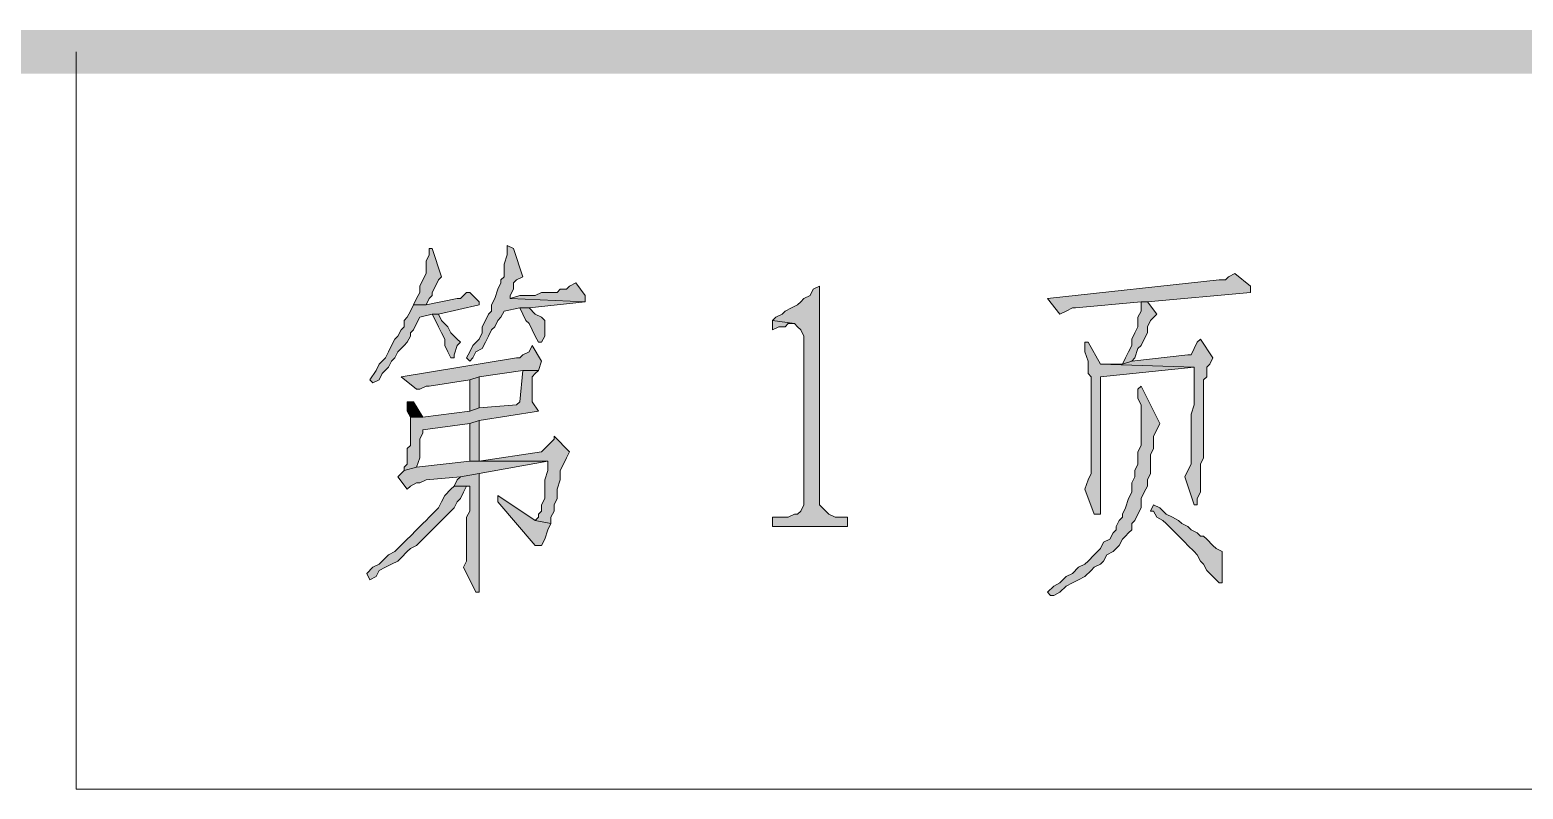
# Model space of a CAD drawing. Header units: millimetres. Extents: x 24 to 410, y 10 to 282.
# Drawn here: x 369.45 to 389.69, y 271.95 to 282.24 of the extents above; entities that cross this region are included whole.
import ezdxf

# ---------------------------------------------------------------- set-up
doc = ezdxf.new("R2010")
doc.units = ezdxf.units.MM

msp = doc.modelspace()

# ---------------------------------------------------------------- hatches: boundary and pattern name
h = msp.add_hatch(color=256)
h.dxf.hatch_style = 2
h.paths.add_polyline_path([(410.379333, 282.236333), (30.395333, 281.643667), (29.802667, 282.236333)])
h = msp.add_hatch(color=256)
h.dxf.hatch_style = 2
h.paths.add_polyline_path([(409.786667, 281.643667), (410.379333, 282.236333), (30.395333, 281.643667)])
h = msp.add_hatch(color=256)
h.dxf.hatch_style = 2
h.paths.add_polyline_path([(374.904, 279.273), (374.861667, 279.273), (374.861667, 279.188333), (374.819333, 279.103667), (374.819333, 278.934333), (374.777, 278.849667), (374.734667, 278.765), (374.734667, 278.680333), (374.692333, 278.595667), (374.65, 278.511), (374.819333, 278.511), (374.861667, 278.595667), (374.904, 278.638), (374.904, 278.680333), (374.946333, 278.765), (374.988667, 278.849667), (375.031, 278.892)])
h = msp.add_hatch(color=256)
h.dxf.hatch_style = 2
h.paths.add_polyline_path([(375.92, 279.315333), (375.92, 279.188333), (375.877667, 279.061333), (375.877667, 278.892), (375.835333, 278.849667), (375.835333, 278.807333), (375.793, 278.722667), (375.750667, 278.595667), (375.708333, 278.511), (375.708333, 278.426333), (375.666, 278.384), (375.623667, 278.299333), (375.581333, 278.214667), (375.581333, 278.13), (375.539, 278.045333), (375.454333, 277.960667), (375.412, 277.876), (375.369667, 277.791333), (375.412, 277.749), (375.454333, 277.791333), (375.496667, 277.876), (375.581333, 277.918333), (375.623667, 278.003), (375.666, 278.087667), (375.708333, 278.172333), (375.750667, 278.214667), (375.793, 278.299333), (375.835333, 278.341667), (375.877667, 278.426333), (376.089333, 278.468667), (376.216333, 278.468667), (376.978333, 278.553333), (375.962333, 278.595667), (375.962333, 278.638), (376.004667, 278.722667), (376.004667, 278.807333), (376.047, 278.849667), (376.131667, 278.892), (376.004667, 279.273)])
h = msp.add_hatch(color=256)
h.dxf.hatch_style = 2
h.paths.add_polyline_path([(376.851333, 278.807333), (376.766667, 278.765), (376.724333, 278.722667), (376.639667, 278.722667), (376.597333, 278.680333), (376.385667, 278.680333), (376.301, 278.638), (376.089333, 278.638), (375.962333, 278.595667), (376.978333, 278.553333), (376.978333, 278.638)])
h = msp.add_hatch(color=256)
h.dxf.hatch_style = 2
h.paths.add_polyline_path([(380.153333, 278.765), (380.068667, 278.722667), (380.026333, 278.638), (379.941667, 278.595667), (379.899333, 278.553333), (379.857, 278.511), (379.772333, 278.468667), (379.687667, 278.426333), (379.645333, 278.384), (379.560667, 278.341667), (379.518333, 278.299333), (379.814667, 278.257), (379.857, 278.214667), (379.899333, 278.172333), (379.941667, 278.087667), (379.941667, 275.801667), (379.899333, 275.717), (379.857, 275.674667), (379.814667, 275.674667), (379.73, 275.632333), (379.518333, 275.632333), (379.518333, 275.505333), (380.534333, 275.505333), (380.534333, 275.632333), (380.365, 275.632333), (380.280333, 275.674667), (380.238, 275.717), (380.195667, 275.759333), (380.153333, 275.801667)])
h = msp.add_hatch(color=256)
h.dxf.hatch_style = 2
h.paths.add_polyline_path([(385.783667, 278.934333), (385.699, 278.892), (385.656667, 278.849667), (385.572, 278.849667), (383.243667, 278.595667), (383.413, 278.384), (383.497667, 278.426333), (383.582333, 278.468667), (383.624667, 278.468667), (384.513667, 278.553333), (384.598333, 278.553333), (385.995333, 278.680333), (385.995333, 278.765)])
h = msp.add_hatch(color=256)
h.dxf.hatch_style = 2
h.paths.add_polyline_path([(375.412, 278.680333), (375.369667, 278.680333), (375.285, 278.595667), (375.242667, 278.595667), (374.819333, 278.511), (374.65, 278.511), (374.607667, 278.426333), (374.565333, 278.341667), (374.523, 278.299333), (374.523, 278.214667), (374.480667, 278.172333), (374.438333, 278.087667), (374.396, 278.045333), (374.353667, 277.960667), (374.311333, 277.876), (374.269, 277.791333), (374.184333, 277.706667), (374.142, 277.622), (374.057333, 277.495), (374.099667, 277.452667), (374.184333, 277.495), (374.226667, 277.579667), (374.311333, 277.664333), (374.353667, 277.749), (374.396, 277.791333), (374.438333, 277.876), (374.523, 277.960667), (374.565333, 278.003), (374.607667, 278.087667), (374.607667, 278.13), (374.65, 278.172333), (374.692333, 278.257), (374.734667, 278.341667), (374.904, 278.384), (374.988667, 278.384), (375.539, 278.511), (375.539, 278.553333)])
h = msp.add_hatch(color=256)
h.dxf.hatch_style = 2
h.paths.add_polyline_path([(384.598333, 278.553333), (384.513667, 278.553333), (384.513667, 278.511), (384.513667, 278.426333), (384.471333, 278.341667), (384.471333, 278.214667), (384.429, 278.13), (384.386667, 278.045333), (384.386667, 277.960667), (384.344333, 277.876), (384.302, 277.791333), (384.259667, 277.706667), (384.386667, 277.749), (384.429, 277.791333), (384.471333, 277.918333), (384.513667, 277.960667), (384.556, 278.045333), (384.598333, 278.13), (384.598333, 278.214667), (384.640667, 278.299333), (384.725333, 278.384)])
h = msp.add_hatch(color=256)
h.dxf.hatch_style = 2
h.paths.add_polyline_path([(374.988667, 278.384), (374.904, 278.384), (374.946333, 278.299333), (374.988667, 278.214667), (375.031, 278.13), (375.073333, 278.045333), (375.073333, 277.960667), (375.115667, 277.876), (375.158, 277.791333), (375.200333, 277.791333), (375.200333, 277.833667), (375.242667, 277.960667), (375.285, 278.003), (375.242667, 278.045333), (375.200333, 278.087667), (375.158, 278.13), (375.115667, 278.214667), (375.031, 278.299333)])
h = msp.add_hatch(color=256)
h.dxf.hatch_style = 2
h.paths.add_polyline_path([(376.216333, 278.468667), (376.089333, 278.468667), (376.131667, 278.384), (376.174, 278.299333), (376.216333, 278.257), (376.258667, 278.172333), (376.301, 278.087667), (376.343333, 278.003), (376.385667, 278.003), (376.428, 278.087667), (376.428, 278.299333), (376.385667, 278.341667), (376.301, 278.384)])
h = msp.add_hatch(color=256)
h.dxf.hatch_style = 2
h.paths.add_polyline_path([(379.518333, 278.299333), (379.518333, 278.172333), (379.603, 278.214667), (379.687667, 278.214667), (379.73, 278.257), (379.814667, 278.257)])
h = msp.add_hatch(color=256)
h.dxf.hatch_style = 2
h.paths.add_polyline_path([(376.258667, 277.960667), (376.216333, 277.876), (376.131667, 277.833667), (376.089333, 277.791333), (376.047, 277.791333), (374.480667, 277.537333), (374.692333, 277.368), (374.734667, 277.368), (374.819333, 277.410333), (374.861667, 277.410333), (375.412, 277.495), (375.539, 277.537333), (376.131667, 277.622), (376.343333, 277.622), (376.385667, 277.749)])
h = msp.add_hatch(color=256)
h.dxf.hatch_style = 2
h.paths.add_polyline_path([(383.794, 278.003), (383.751667, 278.003), (383.751667, 277.876), (383.794, 277.749), (383.794, 277.579667), (383.836333, 277.537333), (383.836333, 276.225), (383.794, 276.140333), (383.751667, 276.013333), (383.878667, 275.674667), (383.963333, 275.674667), (383.963333, 277.537333), (385.233333, 277.664333), (383.963333, 277.706667)])
h = msp.add_hatch(color=256)
h.dxf.hatch_style = 2
h.paths.add_polyline_path([(385.318, 278.045333), (385.275667, 278.003), (385.233333, 277.918333), (385.191, 277.833667), (385.148667, 277.833667), (384.386667, 277.749), (384.259667, 277.706667), (383.963333, 277.706667), (385.233333, 277.664333), (385.233333, 277.156333), (385.191, 277.029333), (385.191, 276.352), (385.148667, 276.267333), (385.106333, 276.182667), (385.233333, 275.801667), (385.275667, 275.801667), (385.275667, 275.886333), (385.318, 275.971), (385.318, 276.352), (385.360333, 276.436667), (385.360333, 277.495), (385.402667, 277.537333), (385.402667, 277.664333), (385.445, 277.706667), (385.487333, 277.791333)])
h = msp.add_hatch(color=256)
h.dxf.hatch_style = 2
h.paths.add_polyline_path([(376.343333, 277.622), (376.131667, 277.622), (376.089333, 277.198667), (376.047, 277.156333), (375.539, 277.114), (375.412, 277.071667), (374.777, 276.987), (374.607667, 276.987), (374.607667, 276.902333), (374.607667, 276.606), (374.565333, 276.563667), (374.565333, 276.352), (374.523, 276.309667), (374.523, 276.267333), (374.692333, 276.309667), (374.734667, 276.436667), (374.734667, 276.690667), (374.777, 276.775333), (374.777, 276.817667), (375.412, 276.902333), (375.539, 276.944667), (376.343333, 277.071667), (376.258667, 277.198667), (376.258667, 277.537333), (376.301, 277.579667)])
h = msp.add_hatch(color=256)
h.dxf.hatch_style = 2
h.paths.add_polyline_path([(375.539, 277.537333), (375.412, 277.495), (375.412, 277.071667), (375.539, 277.114)])
h = msp.add_hatch(color=256)
h.dxf.hatch_style = 2
h.paths.add_polyline_path([(384.513667, 277.410333), (384.471333, 277.368), (384.471333, 277.241), (384.513667, 277.156333), (384.513667, 276.606), (384.471333, 276.521333), (384.471333, 276.352), (384.429, 276.267333), (384.429, 276.182667), (384.386667, 276.098), (384.386667, 275.971), (384.344333, 275.886333), (384.302, 275.759333), (384.259667, 275.674667), (384.259667, 275.632333), (384.217333, 275.59), (384.175, 275.505333), (384.175, 275.463), (384.132667, 275.420667), (384.090333, 275.336), (384.005667, 275.293667), (383.963333, 275.209), (383.921, 275.166667), (383.878667, 275.124333), (383.794, 275.039667), (383.751667, 274.997333), (383.667, 274.955), (383.582333, 274.870333), (383.497667, 274.828), (383.413, 274.743333), (383.328333, 274.701), (383.243667, 274.616333), (383.286, 274.574), (383.328333, 274.574), (383.413, 274.616333), (383.497667, 274.701), (383.582333, 274.743333), (383.667, 274.785667), (383.751667, 274.828), (383.836333, 274.912667), (383.878667, 274.955), (383.963333, 274.997333), (384.005667, 275.039667), (384.048, 275.124333), (384.132667, 275.166667), (384.175, 275.209), (384.217333, 275.251333), (384.259667, 275.336), (384.302, 275.378333), (384.344333, 275.420667), (384.386667, 275.463), (384.386667, 275.547667), (384.429, 275.59), (384.471333, 275.674667), (384.513667, 275.759333), (384.513667, 275.886333), (384.556, 275.971), (384.598333, 276.055667), (384.598333, 276.140333), (384.640667, 276.225), (384.640667, 276.479), (384.683, 276.563667), (384.683, 276.733), (384.725333, 276.817667), (384.767667, 276.902333)])
h = msp.add_hatch(color=256)
h.dxf.hatch_style = 2
h.paths.add_polyline_path([(374.65, 277.198667), (374.565333, 277.198667), (374.565333, 277.156333), (374.565333, 277.071667), (374.607667, 276.987), (374.777, 276.987)])
h = msp.add_hatch(color=256)
h.dxf.hatch_style = 2
h.paths.add_polyline_path([(375.539, 276.944667), (375.412, 276.902333), (375.412, 276.394333), (375.539, 276.394333)])
h = msp.add_hatch(color=256)
h.dxf.hatch_style = 2
h.paths.add_polyline_path([(376.555, 276.733), (376.555, 276.690667), (376.470333, 276.606), (376.428, 276.563667), (376.385667, 276.521333), (375.539, 276.394333), (375.412, 276.394333), (376.470333, 276.394333), (376.470333, 276.267333), (376.428, 276.140333), (376.428, 275.886333), (376.385667, 275.801667), (376.385667, 275.717), (376.343333, 275.674667), (376.343333, 275.632333), (376.301, 275.59), (376.512667, 275.547667), (376.512667, 275.632333), (376.555, 275.717), (376.555, 275.801667), (376.597333, 275.886333), (376.597333, 276.013333), (376.639667, 276.140333), (376.639667, 276.225), (376.639667, 276.267333), (376.682, 276.352), (376.724333, 276.436667), (376.766667, 276.521333)])
h = msp.add_hatch(color=256)
h.dxf.hatch_style = 2
h.paths.add_polyline_path([(375.412, 276.394333), (374.692333, 276.309667), (374.523, 276.267333), (374.438333, 276.182667), (374.565333, 276.013333), (374.607667, 276.055667), (374.692333, 276.098), (374.734667, 276.098), (374.819333, 276.140333), (375.285, 276.182667), (375.539, 276.225), (376.470333, 276.394333)])
h = msp.add_hatch(color=256)
h.dxf.hatch_style = 2
h.paths.add_polyline_path([(375.539, 276.225), (375.285, 276.182667), (375.242667, 276.140333), (375.200333, 276.055667), (375.412, 276.055667), (375.412, 276.013333), (375.412, 275.717), (375.369667, 275.632333), (375.369667, 275.039667), (375.327333, 274.955), (375.496667, 274.616333), (375.539, 274.616333), (375.539, 275.082)])
h = msp.add_hatch(color=256)
h.dxf.hatch_style = 2
h.paths.add_polyline_path([(375.200333, 276.055667), (375.158, 276.013333), (375.073333, 275.928667), (375.031, 275.844), (374.988667, 275.759333), (374.904, 275.674667), (374.861667, 275.632333), (374.819333, 275.59), (374.777, 275.547667), (374.734667, 275.505333), (374.692333, 275.463), (374.607667, 275.378333), (374.565333, 275.336), (374.523, 275.293667), (374.438333, 275.209), (374.396, 275.166667), (374.311333, 275.124333), (374.226667, 275.039667), (374.184333, 274.997333), (374.099667, 274.955), (374.015, 274.870333), (374.057333, 274.785667), (374.142, 274.828), (374.184333, 274.912667), (374.269, 274.955), (374.353667, 274.997333), (374.438333, 275.039667), (374.480667, 275.082), (374.565333, 275.166667), (374.607667, 275.209), (374.692333, 275.251333), (374.734667, 275.293667), (374.777, 275.336), (374.861667, 275.420667), (374.904, 275.463), (374.946333, 275.505333), (374.988667, 275.547667), (375.031, 275.59), (375.115667, 275.674667), (375.200333, 275.759333), (375.242667, 275.844), (375.285, 275.886333), (375.327333, 275.971), (375.369667, 276.055667), (375.412, 276.055667)])
h = msp.add_hatch(color=256)
h.dxf.hatch_style = 2
h.paths.add_polyline_path([(375.793, 275.928667), (375.793, 275.844), (376.301, 275.251333), (376.385667, 275.251333), (376.428, 275.336), (376.470333, 275.463), (376.512667, 275.547667), (376.301, 275.59)])
h = msp.add_hatch(color=256)
h.dxf.hatch_style = 2
h.paths.add_polyline_path([(384.683, 275.801667), (384.640667, 275.717), (384.683, 275.717), (384.725333, 275.632333), (384.81, 275.59), (384.852333, 275.547667), (384.937, 275.463), (384.979333, 275.420667), (385.064, 275.336), (385.106333, 275.293667), (385.148667, 275.251333), (385.233333, 275.166667), (385.275667, 275.124333), (385.318, 275.039667), (385.360333, 274.997333), (385.402667, 274.912667), (385.445, 274.870333), (385.529667, 274.785667), (385.572, 274.743333), (385.614333, 274.743333), (385.614333, 274.785667), (385.614333, 275.166667), (385.529667, 275.209), (385.487333, 275.251333), (385.402667, 275.336), (385.360333, 275.378333), (385.318, 275.378333), (385.275667, 275.420667), (385.191, 275.463), (385.148667, 275.505333), (385.064, 275.547667), (385.021667, 275.59), (384.937, 275.632333), (384.852333, 275.674667), (384.767667, 275.759333)])

# ---------------------------------------------------------------- linework, layer by layer
at = {"lineweight": 0}
msp.add_lwpolyline([(370.078, 281.94), (370.078, 271.949333), (390.101667, 271.949333)], dxfattribs=at)
for points in [[(374.904, 279.273), (374.861667, 279.273), (374.861667, 279.188333), (374.819333, 279.103667), (374.819333, 278.934333), (374.777, 278.849667), (374.734667, 278.765), (374.734667, 278.680333), (374.692333, 278.595667), (374.65, 278.511), (374.819333, 278.511), (374.861667, 278.595667), (374.904, 278.638), (374.904, 278.680333), (374.946333, 278.765), (374.988667, 278.849667), (375.031, 278.892)], [(375.92, 279.315333), (375.92, 279.188333), (375.877667, 279.061333), (375.877667, 278.892), (375.835333, 278.849667), (375.835333, 278.807333), (375.793, 278.722667), (375.750667, 278.595667), (375.708333, 278.511), (375.708333, 278.426333), (375.666, 278.384), (375.623667, 278.299333), (375.581333, 278.214667), (375.581333, 278.13), (375.539, 278.045333), (375.454333, 277.960667), (375.412, 277.876), (375.369667, 277.791333), (375.412, 277.749), (375.454333, 277.791333), (375.496667, 277.876), (375.581333, 277.918333), (375.623667, 278.003), (375.666, 278.087667), (375.708333, 278.172333), (375.750667, 278.214667), (375.793, 278.299333), (375.835333, 278.341667), (375.877667, 278.426333), (376.089333, 278.468667), (376.216333, 278.468667), (376.978333, 278.553333), (375.962333, 278.595667), (375.962333, 278.638), (376.004667, 278.722667), (376.004667, 278.807333), (376.047, 278.849667), (376.131667, 278.892), (376.004667, 279.273)], [(376.851333, 278.807333), (376.766667, 278.765), (376.724333, 278.722667), (376.639667, 278.722667), (376.597333, 278.680333), (376.385667, 278.680333), (376.301, 278.638), (376.089333, 278.638), (375.962333, 278.595667), (376.978333, 278.553333), (376.978333, 278.638)], [(380.153333, 278.765), (380.068667, 278.722667), (380.026333, 278.638), (379.941667, 278.595667), (379.899333, 278.553333), (379.857, 278.511), (379.772333, 278.468667), (379.687667, 278.426333), (379.645333, 278.384), (379.560667, 278.341667), (379.518333, 278.299333), (379.814667, 278.257), (379.857, 278.214667), (379.899333, 278.172333), (379.941667, 278.087667), (379.941667, 275.801667), (379.899333, 275.717), (379.857, 275.674667), (379.814667, 275.674667), (379.73, 275.632333), (379.518333, 275.632333), (379.518333, 275.505333), (380.534333, 275.505333), (380.534333, 275.632333), (380.365, 275.632333), (380.280333, 275.674667), (380.238, 275.717), (380.195667, 275.759333), (380.153333, 275.801667)], [(385.783667, 278.934333), (385.699, 278.892), (385.656667, 278.849667), (385.572, 278.849667), (383.243667, 278.595667), (383.413, 278.384), (383.497667, 278.426333), (383.582333, 278.468667), (383.624667, 278.468667), (384.513667, 278.553333), (384.598333, 278.553333), (385.995333, 278.680333), (385.995333, 278.765)], [(375.412, 278.680333), (375.369667, 278.680333), (375.285, 278.595667), (375.242667, 278.595667), (374.819333, 278.511), (374.65, 278.511), (374.607667, 278.426333), (374.565333, 278.341667), (374.523, 278.299333), (374.523, 278.214667), (374.480667, 278.172333), (374.438333, 278.087667), (374.396, 278.045333), (374.353667, 277.960667), (374.311333, 277.876), (374.269, 277.791333), (374.184333, 277.706667), (374.142, 277.622), (374.057333, 277.495), (374.099667, 277.452667), (374.184333, 277.495), (374.226667, 277.579667), (374.311333, 277.664333), (374.353667, 277.749), (374.396, 277.791333), (374.438333, 277.876), (374.523, 277.960667), (374.565333, 278.003), (374.607667, 278.087667), (374.607667, 278.13), (374.65, 278.172333), (374.692333, 278.257), (374.734667, 278.341667), (374.904, 278.384), (374.988667, 278.384), (375.539, 278.511), (375.539, 278.553333)], [(384.598333, 278.553333), (384.513667, 278.553333), (384.513667, 278.511), (384.513667, 278.426333), (384.471333, 278.341667), (384.471333, 278.214667), (384.429, 278.13), (384.386667, 278.045333), (384.386667, 277.960667), (384.344333, 277.876), (384.302, 277.791333), (384.259667, 277.706667), (384.386667, 277.749), (384.429, 277.791333), (384.471333, 277.918333), (384.513667, 277.960667), (384.556, 278.045333), (384.598333, 278.13), (384.598333, 278.214667), (384.640667, 278.299333), (384.725333, 278.384)], [(374.988667, 278.384), (374.904, 278.384), (374.946333, 278.299333), (374.988667, 278.214667), (375.031, 278.13), (375.073333, 278.045333), (375.073333, 277.960667), (375.115667, 277.876), (375.158, 277.791333), (375.200333, 277.791333), (375.200333, 277.833667), (375.242667, 277.960667), (375.285, 278.003), (375.242667, 278.045333), (375.200333, 278.087667), (375.158, 278.13), (375.115667, 278.214667), (375.031, 278.299333)], [(376.216333, 278.468667), (376.089333, 278.468667), (376.131667, 278.384), (376.174, 278.299333), (376.216333, 278.257), (376.258667, 278.172333), (376.301, 278.087667), (376.343333, 278.003), (376.385667, 278.003), (376.428, 278.087667), (376.428, 278.299333), (376.385667, 278.341667), (376.301, 278.384)], [(379.518333, 278.299333), (379.518333, 278.172333), (379.603, 278.214667), (379.687667, 278.214667), (379.73, 278.257), (379.814667, 278.257)], [(376.258667, 277.960667), (376.216333, 277.876), (376.131667, 277.833667), (376.089333, 277.791333), (376.047, 277.791333), (374.480667, 277.537333), (374.692333, 277.368), (374.734667, 277.368), (374.819333, 277.410333), (374.861667, 277.410333), (375.412, 277.495), (375.539, 277.537333), (376.131667, 277.622), (376.343333, 277.622), (376.385667, 277.749)], [(383.794, 278.003), (383.751667, 278.003), (383.751667, 277.876), (383.794, 277.749), (383.794, 277.579667), (383.836333, 277.537333), (383.836333, 276.225), (383.794, 276.140333), (383.751667, 276.013333), (383.878667, 275.674667), (383.963333, 275.674667), (383.963333, 277.537333), (385.233333, 277.664333), (383.963333, 277.706667)], [(385.318, 278.045333), (385.275667, 278.003), (385.233333, 277.918333), (385.191, 277.833667), (385.148667, 277.833667), (384.386667, 277.749), (384.259667, 277.706667), (383.963333, 277.706667), (385.233333, 277.664333), (385.233333, 277.156333), (385.191, 277.029333), (385.191, 276.352), (385.148667, 276.267333), (385.106333, 276.182667), (385.233333, 275.801667), (385.275667, 275.801667), (385.275667, 275.886333), (385.318, 275.971), (385.318, 276.352), (385.360333, 276.436667), (385.360333, 277.495), (385.402667, 277.537333), (385.402667, 277.664333), (385.445, 277.706667), (385.487333, 277.791333)], [(376.343333, 277.622), (376.131667, 277.622), (376.089333, 277.198667), (376.047, 277.156333), (375.539, 277.114), (375.412, 277.071667), (374.777, 276.987), (374.607667, 276.987), (374.607667, 276.902333), (374.607667, 276.606), (374.565333, 276.563667), (374.565333, 276.352), (374.523, 276.309667), (374.523, 276.267333), (374.692333, 276.309667), (374.734667, 276.436667), (374.734667, 276.690667), (374.777, 276.775333), (374.777, 276.817667), (375.412, 276.902333), (375.539, 276.944667), (376.343333, 277.071667), (376.258667, 277.198667), (376.258667, 277.537333), (376.301, 277.579667)], [(375.539, 277.537333), (375.412, 277.495), (375.412, 277.071667), (375.539, 277.114)], [(384.513667, 277.410333), (384.471333, 277.368), (384.471333, 277.241), (384.513667, 277.156333), (384.513667, 276.606), (384.471333, 276.521333), (384.471333, 276.352), (384.429, 276.267333), (384.429, 276.182667), (384.386667, 276.098), (384.386667, 275.971), (384.344333, 275.886333), (384.302, 275.759333), (384.259667, 275.674667), (384.259667, 275.632333), (384.217333, 275.59), (384.175, 275.505333), (384.175, 275.463), (384.132667, 275.420667), (384.090333, 275.336), (384.005667, 275.293667), (383.963333, 275.209), (383.921, 275.166667), (383.878667, 275.124333), (383.794, 275.039667), (383.751667, 274.997333), (383.667, 274.955), (383.582333, 274.870333), (383.497667, 274.828), (383.413, 274.743333), (383.328333, 274.701), (383.243667, 274.616333), (383.286, 274.574), (383.328333, 274.574), (383.413, 274.616333), (383.497667, 274.701), (383.582333, 274.743333), (383.667, 274.785667), (383.751667, 274.828), (383.836333, 274.912667), (383.878667, 274.955), (383.963333, 274.997333), (384.005667, 275.039667), (384.048, 275.124333), (384.132667, 275.166667), (384.175, 275.209), (384.217333, 275.251333), (384.259667, 275.336), (384.302, 275.378333), (384.344333, 275.420667), (384.386667, 275.463), (384.386667, 275.547667), (384.429, 275.59), (384.471333, 275.674667), (384.513667, 275.759333), (384.513667, 275.886333), (384.556, 275.971), (384.598333, 276.055667), (384.598333, 276.140333), (384.640667, 276.225), (384.640667, 276.479), (384.683, 276.563667), (384.683, 276.733), (384.725333, 276.817667), (384.767667, 276.902333)], [(374.65, 277.198667), (374.565333, 277.198667), (374.565333, 277.156333), (374.565333, 277.071667), (374.607667, 276.987), (374.777, 276.987)], [(375.539, 276.944667), (375.412, 276.902333), (375.412, 276.394333), (375.539, 276.394333)], [(376.555, 276.733), (376.555, 276.690667), (376.470333, 276.606), (376.428, 276.563667), (376.385667, 276.521333), (375.539, 276.394333), (375.412, 276.394333), (376.470333, 276.394333), (376.470333, 276.267333), (376.428, 276.140333), (376.428, 275.886333), (376.385667, 275.801667), (376.385667, 275.717), (376.343333, 275.674667), (376.343333, 275.632333), (376.301, 275.59), (376.512667, 275.547667), (376.512667, 275.632333), (376.555, 275.717), (376.555, 275.801667), (376.597333, 275.886333), (376.597333, 276.013333), (376.639667, 276.140333), (376.639667, 276.225), (376.639667, 276.267333), (376.682, 276.352), (376.724333, 276.436667), (376.766667, 276.521333)], [(375.412, 276.394333), (374.692333, 276.309667), (374.523, 276.267333), (374.438333, 276.182667), (374.565333, 276.013333), (374.607667, 276.055667), (374.692333, 276.098), (374.734667, 276.098), (374.819333, 276.140333), (375.285, 276.182667), (375.539, 276.225), (376.470333, 276.394333)], [(375.539, 276.225), (375.285, 276.182667), (375.242667, 276.140333), (375.200333, 276.055667), (375.412, 276.055667), (375.412, 276.013333), (375.412, 275.717), (375.369667, 275.632333), (375.369667, 275.039667), (375.327333, 274.955), (375.496667, 274.616333), (375.539, 274.616333), (375.539, 275.082)], [(375.200333, 276.055667), (375.158, 276.013333), (375.073333, 275.928667), (375.031, 275.844), (374.988667, 275.759333), (374.904, 275.674667), (374.861667, 275.632333), (374.819333, 275.59), (374.777, 275.547667), (374.734667, 275.505333), (374.692333, 275.463), (374.607667, 275.378333), (374.565333, 275.336), (374.523, 275.293667), (374.438333, 275.209), (374.396, 275.166667), (374.311333, 275.124333), (374.226667, 275.039667), (374.184333, 274.997333), (374.099667, 274.955), (374.015, 274.870333), (374.057333, 274.785667), (374.142, 274.828), (374.184333, 274.912667), (374.269, 274.955), (374.353667, 274.997333), (374.438333, 275.039667), (374.480667, 275.082), (374.565333, 275.166667), (374.607667, 275.209), (374.692333, 275.251333), (374.734667, 275.293667), (374.777, 275.336), (374.861667, 275.420667), (374.904, 275.463), (374.946333, 275.505333), (374.988667, 275.547667), (375.031, 275.59), (375.115667, 275.674667), (375.200333, 275.759333), (375.242667, 275.844), (375.285, 275.886333), (375.327333, 275.971), (375.369667, 276.055667), (375.412, 276.055667)], [(375.793, 275.928667), (375.793, 275.844), (376.301, 275.251333), (376.385667, 275.251333), (376.428, 275.336), (376.470333, 275.463), (376.512667, 275.547667), (376.301, 275.59)], [(384.683, 275.801667), (384.640667, 275.717), (384.683, 275.717), (384.725333, 275.632333), (384.81, 275.59), (384.852333, 275.547667), (384.937, 275.463), (384.979333, 275.420667), (385.064, 275.336), (385.106333, 275.293667), (385.148667, 275.251333), (385.233333, 275.166667), (385.275667, 275.124333), (385.318, 275.039667), (385.360333, 274.997333), (385.402667, 274.912667), (385.445, 274.870333), (385.529667, 274.785667), (385.572, 274.743333), (385.614333, 274.743333), (385.614333, 274.785667), (385.614333, 275.166667), (385.529667, 275.209), (385.487333, 275.251333), (385.402667, 275.336), (385.360333, 275.378333), (385.318, 275.378333), (385.275667, 275.420667), (385.191, 275.463), (385.148667, 275.505333), (385.064, 275.547667), (385.021667, 275.59), (384.937, 275.632333), (384.852333, 275.674667), (384.767667, 275.759333)]]:
    msp.add_lwpolyline(points, close=True, dxfattribs=at)

doc.saveas('drawing.dxf')
